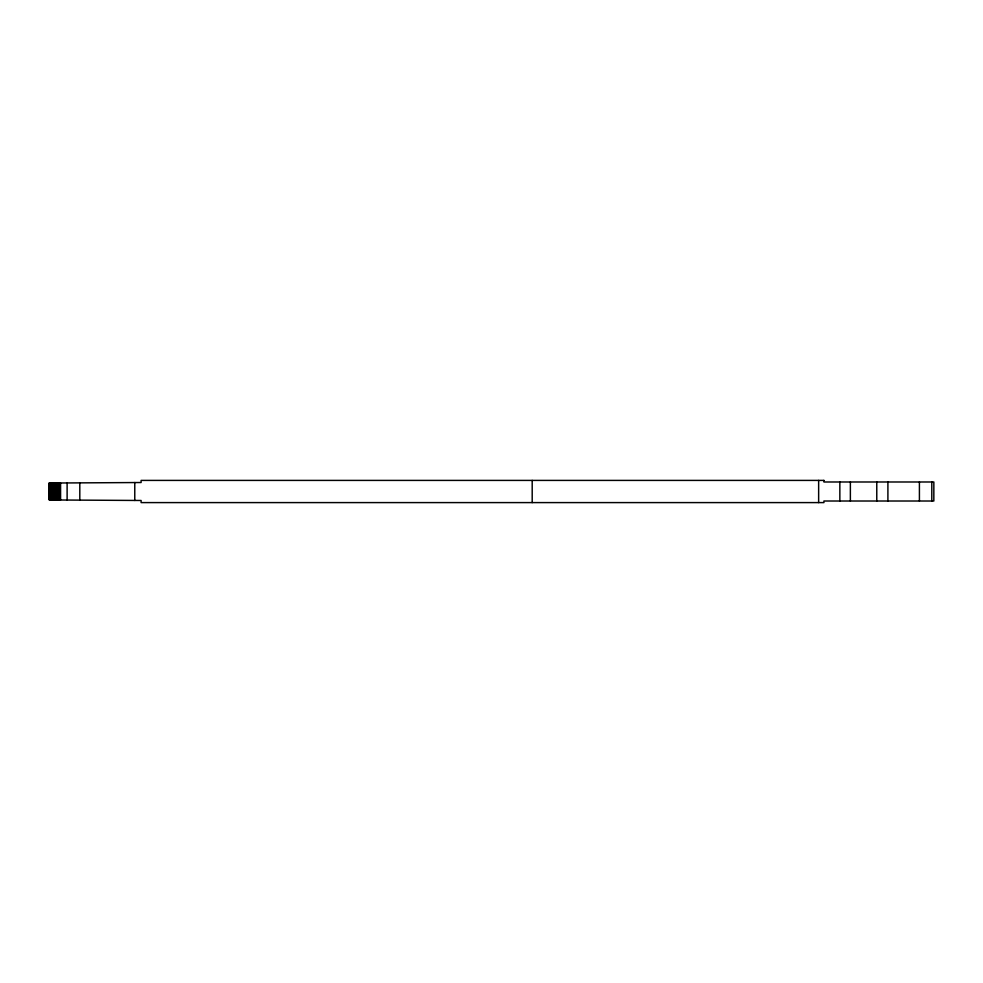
<?xml version="1.0" encoding="UTF-8"?>
<svg xmlns="http://www.w3.org/2000/svg" width="983" height="983" viewBox="0 0 983 983"><rect width="100%" height="100%" fill="white"/><g stroke="black" fill="none" stroke-linecap="round" stroke-linejoin="round"><path stroke-width="1.47" d="M931.798 481.989L931.798 501.011M919.412 481.989L919.412 501.011M887.907 481.989L887.907 501.011M876.775 481.989L876.775 501.011M850.369 481.989L850.369 501.011M839.851 481.989L839.851 501.011M818.642 480.404L818.642 502.596M532.196 480.404L532.196 502.596M134.769 482.518L134.769 500.482M79.807 483.046L79.807 499.954M67.114 483.046L67.114 499.954M60.577 483.046L60.577 499.954M59.865 483.046L59.865 499.954M59.177 483.046L59.177 499.954M58.489 483.046L58.489 499.954M57.837 483.046L57.837 499.954M57.198 483.046L57.198 499.954M56.572 483.046L56.572 499.954M55.97 483.046L55.97 499.954M55.392 483.046L55.392 499.954M54.839 483.046L54.839 499.954M54.298 483.046L54.298 499.954M53.795 483.046L53.795 499.954M53.303 483.046L53.303 499.954M52.849 483.046L52.849 499.954M52.406 483.046L52.406 499.954M52.001 483.046L52.001 499.954M51.608 483.046L51.608 499.954M51.251 483.046L51.251 499.954M50.919 483.046L50.919 499.954M50.612 483.046L50.612 499.954M50.342 483.046L50.342 499.954M50.096 483.046L50.096 499.954M49.875 483.046L49.875 499.954M49.519 483.046L49.519 499.954L49.285 483.046M823.926 480.404L141.11 480.404L141.11 482.518L49.162 483.046L49.162 499.954L141.11 500.482L141.11 502.596L823.926 502.596L823.926 501.011L933.838 501.011L933.85 481.989L823.926 481.989L823.926 480.404"/></g></svg>
